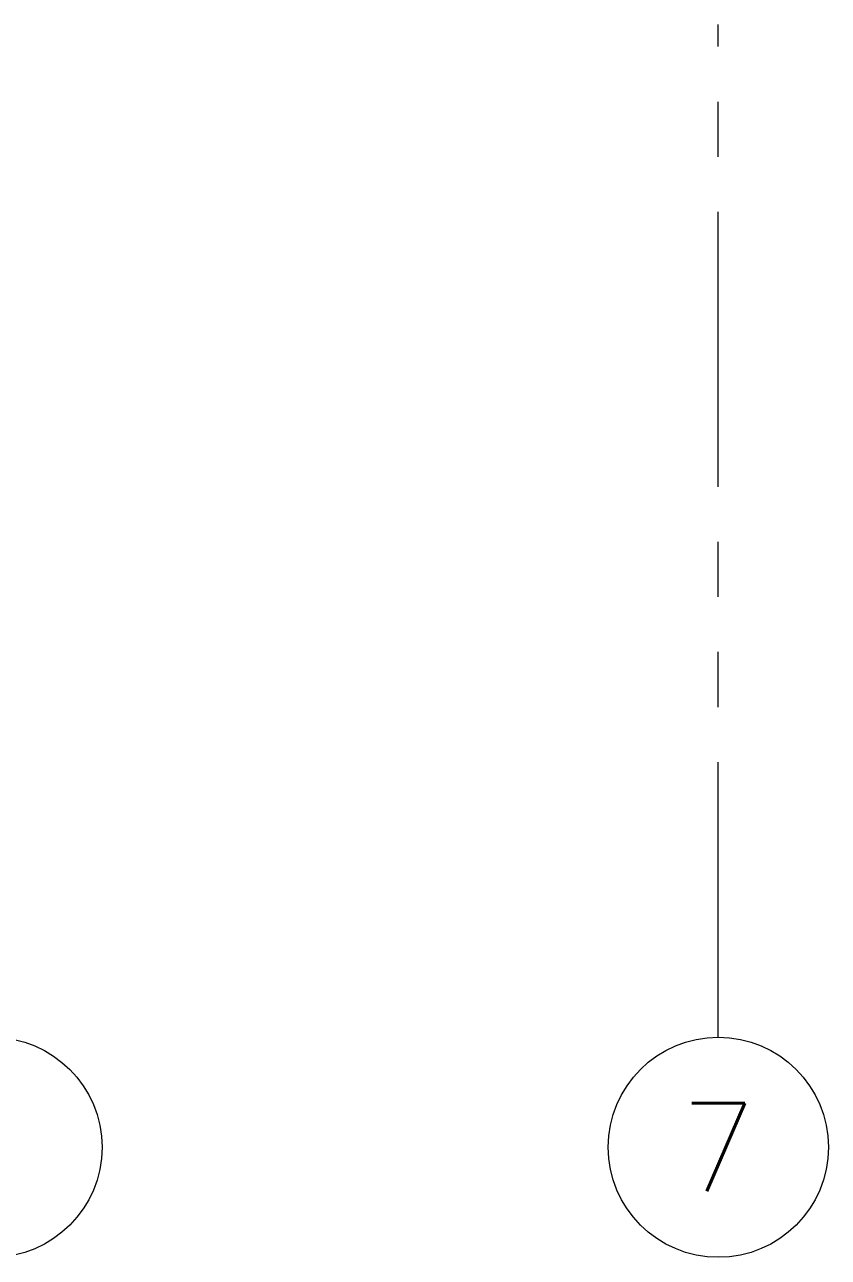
# Model space of a CAD drawing. Header units: millimetres. Extents: x -3 to 53, y -110 to 39.
# Drawn here: x 10.499 to 12.325, y -6.1 to -3.3 of the extents above; entities that cross this region are included whole.
import ezdxf
from ezdxf.enums import TextEntityAlignment as Align

# ---------------------------------------------------------------- set-up
doc = ezdxf.new("R2010")
doc.units = ezdxf.units.MM
doc.linetypes.add('PHANTOM', pattern=[63.5, 31.75, -6.35, 6.35, -6.35, 6.35, -6.35])
doc.linetypes.add('PHANTOM2', pattern=[1.25, 0.625, -0.125, 0.125, -0.125, 0.125, -0.125])
doc.layers.add('A-EJES', color=8, linetype='PHANTOM')
doc.styles.add('ROMANS', font='ROMANS.shx', dxfattribs={"oblique": 10})

# ---------------------------------------------------------------- blocks, each defined once
blk = doc.blocks.new('Ejes_Torre C')
at = {"layer": 'A-EJES', "color": 8, "linetype": 'PHANTOM2', "lineweight": 0}
blk.add_lwpolyline([(12.075, -2.7999), (12.075, -0.4999)], dxfattribs=at)
at = {"layer": 'A-EJES', "color": 8, "linetype": 'Continuous', "lineweight": 0}
for centre in [(10.425, -3.05), (12.075, -3.0499)]:
    blk.add_circle(centre, 0.25, dxfattribs=at)
at = {"layer": 'A-EJES', "color": 8, "linetype": 'Continuous', "lineweight": 0, "style": 'ROMANS'}
blk.add_text('7', height=0.2, dxfattribs=at).set_placement((12.075, -3.0499), align=Align.MIDDLE_CENTER)
blk = doc.blocks.new('arq.')
at = {"layer": 'A-EJES', "color": 8, "lineweight": 0}
blk.add_blockref('Ejes_Torre C', (101.2127, -0.9064), dxfattribs=at)

msp = doc.modelspace()

# ---------------------------------------------------------------- block references
at = {"color": 7}
msp.add_blockref('arq.', (-101.2125, -1.8936), dxfattribs=at)

doc.saveas('drawing.dxf')
